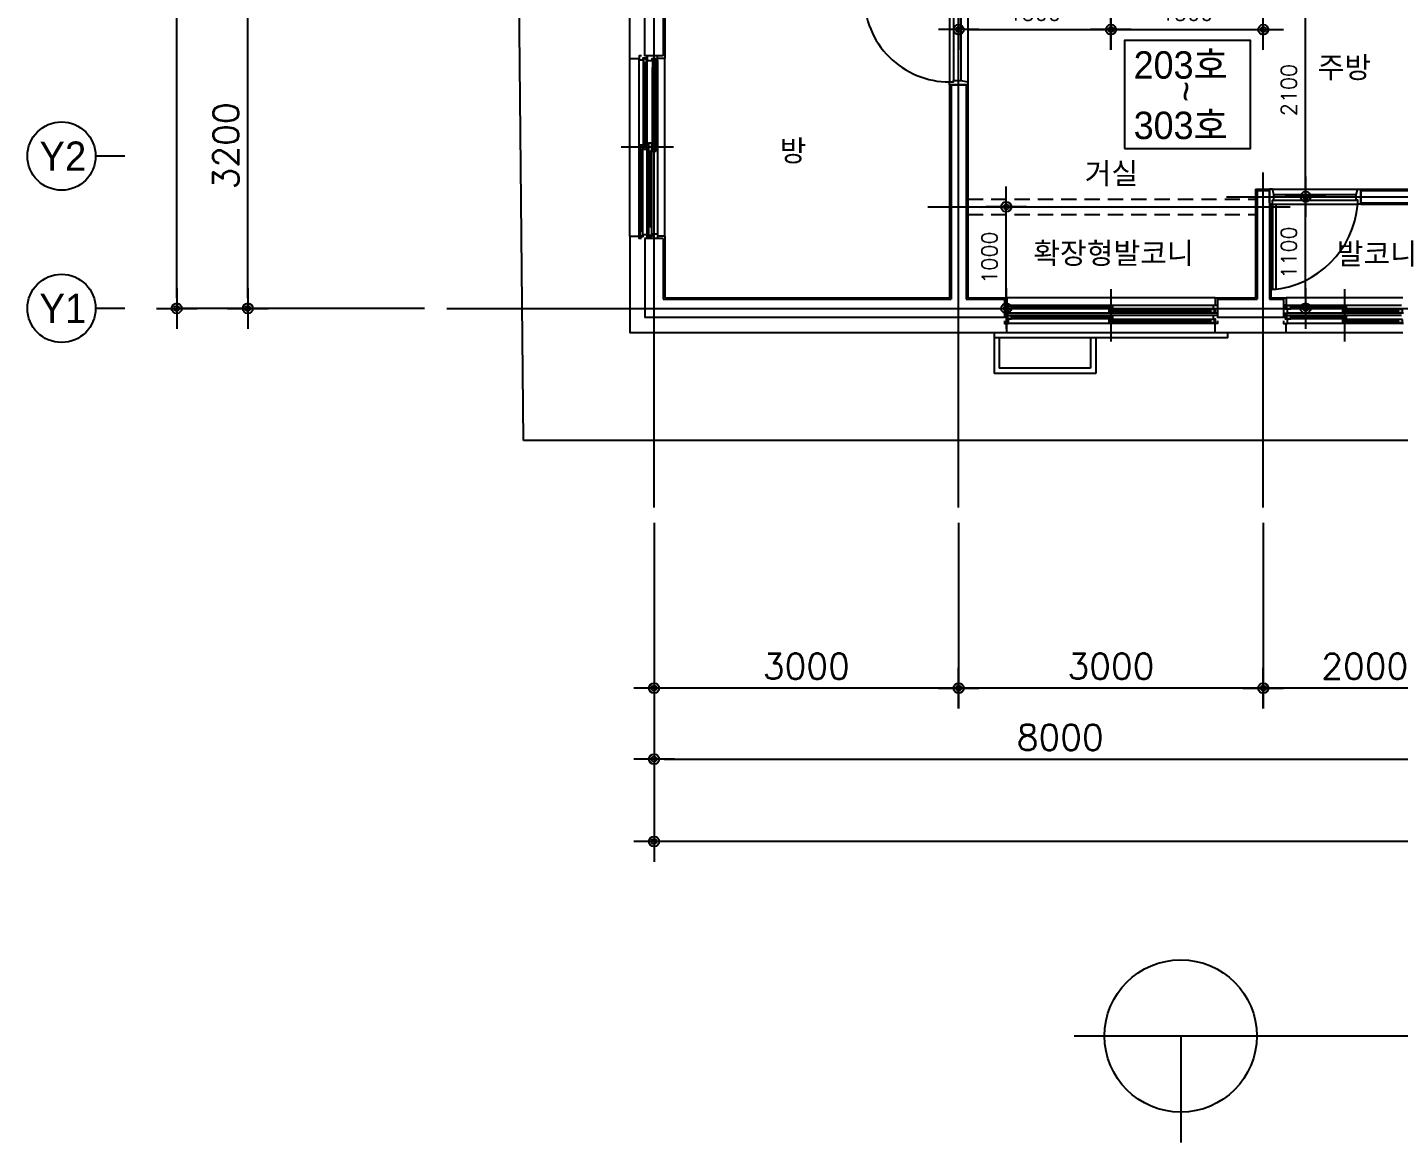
# Model space of a CAD drawing. Header units: millimetres. Extents: x 5537433 to 5830173, y -900794 to -778623.
# Drawn here: x 5580909 to 5594413, y -831370 to -820387 of the extents above; entities that cross this region are included whole.
import ezdxf
from ezdxf.enums import TextEntityAlignment as Align

# ---------------------------------------------------------------- set-up
doc = ezdxf.new("R2010")
doc.units = ezdxf.units.MM
doc.header["$LTSCALE"] = 100
doc.linetypes.add('CEN', pattern=[62, 60, -1, 0, -1])
doc.linetypes.add('HID', pattern=[2.3, 1.5, -0.8])
doc.layers.get('0').update_dxf_attribs({"linetype": 'CONTINUOUS'})
doc.layers.get('DEFPOINTS').update_dxf_attribs({"linetype": 'CONTINUOUS'})
for name, color, linetype in [('60', 60, 'CONTINUOUS'), ('CEN', 1, 'CEN'), ('COL', 2, 'CONTINUOUS'), ('DIM', 7, 'CONTINUOUS'), ('ETC', 6, 'CONTINUOUS'), ('FIN', 9, 'CONTINUOUS'), ('WID', 4, 'CONTINUOUS')]:
    doc.layers.add(name, color=color, linetype=linetype)
doc.styles.add('2', font='')
doc.styles.add('GHS', font='ROMANS.shx', dxfattribs={"bigfont": 'GHS.shx'})
doc.styles.get('2').set_extended_font_data('HYtbrB')
doc.dimstyles.get("Standard").update_dxf_attribs({"dimtxt": 0.18, "dimasz": 0.18, "dimexe": 0.18, "dimexo": 0.0625, "dimgap": 0.09, "dimtad": 0, "dimtih": 1, "dimtoh": 1, "dimdec": 4, "dimzin": 0, "dimdsep": 46, "dimtxsty": 'STANDARD', "dimcen": 0.09, "dimadec": 0, "dimazin": 0, "dimtfac": 1, "dimtdec": 4, "dimtofl": 0, "dimtmove": 0, "dimatfit": 3, "dimfxl": 1, "dimtolj": 1, "dimtzin": 0, "dimarcsym": 0})

# ---------------------------------------------------------------- blocks, each defined once
blk = doc.blocks.new('Z_DOT')
at = {"layer": 'DIM', "color": 7}
for p, q in [((0, -2), (0, 2)), ((-2, 0), (2, 0))]:
    blk.add_line(p, q, dxfattribs=at)
for radius in [0.5, 0.25]:
    blk.add_circle((0, 0), radius, dxfattribs=at)
blk = doc.blocks.new('*D20')
at = {"layer": 'DEFPOINTS', "color": 0, "linetype": 'Continuous', "transparency": 16777216}
for p in [(5587080, -825033), (5595080, -825033), (5595080, -827594)]:
    blk.add_point(p, dxfattribs=at)
at = {"layer": 'DIM', "color": 0, "linetype": 'Continuous', "lineweight": -2, "transparency": 16777216}
for p, q in [((5587080, -825333), (5587080, -827594)), ((5595080, -825333), (5595080, -827594)), ((5587180, -827594), (5594980, -827594))]:
    blk.add_line(p, q, dxfattribs=at)
at = {"layer": 'DIM', "color": 0, "linetype": 'Continuous', "lineweight": -2, "transparency": 16777216, "xscale": 100, "yscale": 100, "zscale": 100, "rotation": 180}
blk.add_blockref('Z_DOT', (5587080, -827594), dxfattribs=at)
at = {"layer": 'DIM', "color": 0, "linetype": 'Continuous', "lineweight": -2, "transparency": 16777216, "xscale": 100, "yscale": 100, "zscale": 100}
blk.add_blockref('Z_DOT', (5595080, -827594), dxfattribs=at)
at = {"layer": 'DIM', "color": 60, "linetype": 'Continuous', "transparency": 16777216, "insert": (5591080, -827379), "char_height": 250, "attachment_point": 5, "style": 'GHS'}
blk.add_mtext('\\A1;8000', dxfattribs=at)
blk = doc.blocks.new('*D21')
at = {"layer": 'DEFPOINTS', "color": 0, "linetype": 'Continuous', "transparency": 16777216}
for p in [(5587080, -824967), (5605180, -824967), (5587080, -828404)]:
    blk.add_point(p, dxfattribs=at)
at = {"layer": 'DIM', "color": 0, "linetype": 'Continuous', "lineweight": -2, "transparency": 16777216}
for p, q in [((5587080, -825267), (5587080, -828404)), ((5605180, -825267), (5605180, -828404)), ((5605080, -828404), (5587180, -828404))]:
    blk.add_line(p, q, dxfattribs=at)
at = {"layer": 'DIM', "color": 0, "linetype": 'Continuous', "lineweight": -2, "transparency": 16777216, "xscale": 100, "yscale": 100, "zscale": 100, "rotation": 180}
blk.add_blockref('Z_DOT', (5587080, -828404), dxfattribs=at)
at = {"layer": 'DIM', "color": 0, "linetype": 'Continuous', "lineweight": -2, "transparency": 16777216, "xscale": 100, "yscale": 100, "zscale": 100}
blk.add_blockref('Z_DOT', (5605180, -828404), dxfattribs=at)
at = {"layer": 'DIM', "color": 60, "linetype": 'Continuous', "transparency": 16777216, "insert": (5596130, -828189), "char_height": 250, "attachment_point": 5, "style": 'GHS'}
blk.add_mtext('\\A1;18100', dxfattribs=at)
blk = doc.blocks.new('*D22')
at = {"layer": 'DEFPOINTS', "color": 0, "linetype": 'Continuous', "transparency": 16777216}
for p in [(5587080, -824967), (5590080, -824967), (5587080, -826894)]:
    blk.add_point(p, dxfattribs=at)
at = {"layer": 'DIM', "color": 0, "linetype": 'Continuous', "lineweight": -2, "transparency": 16777216}
for p, q in [((5587080, -825267), (5587080, -826894)), ((5590080, -825267), (5590080, -826894)), ((5589980, -826894), (5587180, -826894))]:
    blk.add_line(p, q, dxfattribs=at)
at = {"layer": 'DIM', "color": 0, "linetype": 'Continuous', "lineweight": -2, "transparency": 16777216, "xscale": 100, "yscale": 100, "zscale": 100, "rotation": 180}
blk.add_blockref('Z_DOT', (5587080, -826894), dxfattribs=at)
at = {"layer": 'DIM', "color": 0, "linetype": 'Continuous', "lineweight": -2, "transparency": 16777216, "xscale": 100, "yscale": 100, "zscale": 100}
blk.add_blockref('Z_DOT', (5590080, -826894), dxfattribs=at)
at = {"layer": 'DIM', "color": 60, "linetype": 'Continuous', "transparency": 16777216, "insert": (5588580, -826679), "char_height": 250, "attachment_point": 5, "style": 'GHS'}
blk.add_mtext('\\A1;3000', dxfattribs=at)
blk = doc.blocks.new('*D23')
at = {"layer": 'DEFPOINTS', "color": 0, "linetype": 'Continuous', "transparency": 16777216}
for p in [(5583079, -819954), (5585119, -819954), (5585119, -823154)]:
    blk.add_point(p, dxfattribs=at)
at = {"layer": 'DIM', "color": 0, "linetype": 'Continuous', "lineweight": -2, "transparency": 16777216}
for p, q in [((5584819, -819954), (5583079, -819954)), ((5583079, -823054), (5583079, -820054)), ((5584819, -823154), (5583079, -823154))]:
    blk.add_line(p, q, dxfattribs=at)
at = {"layer": 'DIM', "color": 0, "linetype": 'Continuous', "lineweight": -2, "transparency": 16777216, "xscale": 100, "yscale": 100, "zscale": 100}
for p, rotation in [((5583079, -819954), 90), ((5583079, -823154), 270)]:
    blk.add_blockref('Z_DOT', p, dxfattribs=dict(at, rotation=rotation))
at = {"layer": 'DIM', "color": 60, "linetype": 'Continuous', "transparency": 16777216, "insert": (5582864, -821554), "char_height": 250, "attachment_point": 5, "rotation": 90, "style": 'GHS'}
blk.add_mtext('\\A1;3200', dxfattribs=at)
blk = doc.blocks.new('*D24')
at = {"layer": 'DEFPOINTS', "color": 0, "linetype": 'Continuous', "transparency": 16777216}
for p in [(5582379, -813554), (5585077, -813554), (5585077, -823154)]:
    blk.add_point(p, dxfattribs=at)
at = {"layer": 'DIM', "color": 0, "linetype": 'Continuous', "lineweight": -2, "transparency": 16777216}
for p, q in [((5584777, -813554), (5582379, -813554)), ((5582379, -823054), (5582379, -813654)), ((5584777, -823154), (5582379, -823154))]:
    blk.add_line(p, q, dxfattribs=at)
at = {"layer": 'DIM', "color": 0, "linetype": 'Continuous', "lineweight": -2, "transparency": 16777216, "xscale": 100, "yscale": 100, "zscale": 100}
for p, rotation in [((5582379, -813554), 90), ((5582379, -823154), 270)]:
    blk.add_blockref('Z_DOT', p, dxfattribs=dict(at, rotation=rotation))
at = {"layer": 'DIM', "color": 60, "linetype": 'Continuous', "transparency": 16777216, "insert": (5582164, -818354), "char_height": 250, "attachment_point": 5, "rotation": 90, "style": 'GHS'}
blk.add_mtext('\\A1;9600', dxfattribs=at)
blk = doc.blocks.new('*D36')
at = {"layer": 'DEFPOINTS', "color": 0, "linetype": 'Continuous', "transparency": 16777216}
for p in [(5590080, -824967), (5593080, -824967), (5590080, -826894)]:
    blk.add_point(p, dxfattribs=at)
at = {"layer": 'DIM', "color": 0, "linetype": 'Continuous', "lineweight": -2, "transparency": 16777216}
for p, q in [((5590080, -825267), (5590080, -826894)), ((5593080, -825267), (5593080, -826894)), ((5592980, -826894), (5590180, -826894))]:
    blk.add_line(p, q, dxfattribs=at)
at = {"layer": 'DIM', "color": 0, "linetype": 'Continuous', "lineweight": -2, "transparency": 16777216, "xscale": 100, "yscale": 100, "zscale": 100, "rotation": 180}
blk.add_blockref('Z_DOT', (5590080, -826894), dxfattribs=at)
at = {"layer": 'DIM', "color": 0, "linetype": 'Continuous', "lineweight": -2, "transparency": 16777216, "xscale": 100, "yscale": 100, "zscale": 100}
blk.add_blockref('Z_DOT', (5593080, -826894), dxfattribs=at)
at = {"layer": 'DIM', "color": 60, "linetype": 'Continuous', "transparency": 16777216, "insert": (5591580, -826679), "char_height": 250, "attachment_point": 5, "style": 'GHS'}
blk.add_mtext('\\A1;3000', dxfattribs=at)
blk = doc.blocks.new('*D37')
at = {"layer": 'DEFPOINTS', "color": 0, "linetype": 'Continuous', "transparency": 16777216}
for p in [(5593080, -824967), (5595080, -824967), (5593080, -826894)]:
    blk.add_point(p, dxfattribs=at)
at = {"layer": 'DIM', "color": 0, "linetype": 'Continuous', "lineweight": -2, "transparency": 16777216}
for p, q in [((5593080, -825267), (5593080, -826894)), ((5595080, -825267), (5595080, -826894)), ((5594980, -826894), (5593180, -826894))]:
    blk.add_line(p, q, dxfattribs=at)
at = {"layer": 'DIM', "color": 0, "linetype": 'Continuous', "lineweight": -2, "transparency": 16777216, "xscale": 100, "yscale": 100, "zscale": 100, "rotation": 180}
blk.add_blockref('Z_DOT', (5593080, -826894), dxfattribs=at)
at = {"layer": 'DIM', "color": 0, "linetype": 'Continuous', "lineweight": -2, "transparency": 16777216, "xscale": 100, "yscale": 100, "zscale": 100}
blk.add_blockref('Z_DOT', (5595080, -826894), dxfattribs=at)
at = {"layer": 'DIM', "color": 60, "linetype": 'Continuous', "transparency": 16777216, "insert": (5594080, -826679), "char_height": 250, "attachment_point": 5, "style": 'GHS'}
blk.add_mtext('\\A1;2000', dxfattribs=at)
blk = doc.blocks.new('*D141')
at = {"layer": 'DEFPOINTS', "color": 0, "linetype": 'Continuous', "transparency": 16777216}
for p in [(5590549, -822154), (5590549, -822154), (5590549, -823154)]:
    blk.add_point(p, dxfattribs=at)
at = {"layer": 'DIM', "color": 0, "linetype": 'Continuous', "lineweight": -2, "transparency": 16777216}
blk.add_line((5590549, -823054), (5590549, -822254), dxfattribs=at)
at = {"layer": 'DIM', "color": 0, "linetype": 'Continuous', "lineweight": -2, "transparency": 16777216, "xscale": 100, "yscale": 100, "zscale": 100}
for p, rotation in [((5590549, -822154), 90), ((5590549, -823154), 270)]:
    blk.add_blockref('Z_DOT', p, dxfattribs=dict(at, rotation=rotation))
at = {"layer": 'DIM', "color": 60, "linetype": 'Continuous', "transparency": 16777216, "insert": (5590384, -822654), "char_height": 150, "attachment_point": 5, "rotation": 90, "style": 'GHS'}
blk.add_mtext('\\A1;1000', dxfattribs=at)
blk = doc.blocks.new('*D253')
at = {"layer": 'DEFPOINTS', "color": 0, "linetype": 'Continuous', "transparency": 16777216}
for p in [(5593497, -822054), (5593497, -822054), (5593497, -823154)]:
    blk.add_point(p, dxfattribs=at)
at = {"layer": 'DIM', "color": 0, "linetype": 'Continuous', "lineweight": -2, "transparency": 16777216}
blk.add_line((5593497, -823054), (5593497, -822154), dxfattribs=at)
at = {"layer": 'DIM', "color": 0, "linetype": 'Continuous', "lineweight": -2, "transparency": 16777216, "xscale": 100, "yscale": 100, "zscale": 100}
for p, rotation in [((5593497, -822054), 90), ((5593497, -823154), 270)]:
    blk.add_blockref('Z_DOT', p, dxfattribs=dict(at, rotation=rotation))
at = {"layer": 'DIM', "color": 60, "linetype": 'Continuous', "transparency": 16777216, "insert": (5593332, -822604), "char_height": 150, "attachment_point": 5, "rotation": 90, "style": 'GHS'}
blk.add_mtext('\\A1;1100', dxfattribs=at)
blk = doc.blocks.new('*D258')
at = {"layer": 'DEFPOINTS', "color": 0, "linetype": 'Continuous', "transparency": 16777216}
for p in [(5593497, -819954), (5593497, -819954), (5593497, -822054)]:
    blk.add_point(p, dxfattribs=at)
at = {"layer": 'DIM', "color": 0, "linetype": 'Continuous', "lineweight": -2, "transparency": 16777216}
blk.add_line((5593497, -821954), (5593497, -820054), dxfattribs=at)
at = {"layer": 'DIM', "color": 0, "linetype": 'Continuous', "lineweight": -2, "transparency": 16777216, "xscale": 100, "yscale": 100, "zscale": 100}
for p, rotation in [((5593497, -819954), 90), ((5593497, -822054), 270)]:
    blk.add_blockref('Z_DOT', p, dxfattribs=dict(at, rotation=rotation))
at = {"layer": 'DIM', "color": 60, "linetype": 'Continuous', "transparency": 16777216, "insert": (5593332, -821004), "char_height": 150, "attachment_point": 5, "rotation": 90, "style": 'GHS'}
blk.add_mtext('\\A1;2100', dxfattribs=at)
blk = doc.blocks.new('*D262')
at = {"layer": 'DEFPOINTS', "color": 0, "linetype": 'Continuous', "transparency": 16777216}
for p in [(5590080, -820409), (5591580, -820409), (5591580, -820409)]:
    blk.add_point(p, dxfattribs=at)
at = {"layer": 'DIM', "color": 0, "linetype": 'Continuous', "lineweight": -2, "transparency": 16777216}
blk.add_line((5590180, -820409), (5591480, -820409), dxfattribs=at)
at = {"layer": 'DIM', "color": 0, "linetype": 'Continuous', "lineweight": -2, "transparency": 16777216, "xscale": 100, "yscale": 100, "zscale": 100, "rotation": 180}
blk.add_blockref('Z_DOT', (5590080, -820409), dxfattribs=at)
at = {"layer": 'DIM', "color": 0, "linetype": 'Continuous', "lineweight": -2, "transparency": 16777216, "xscale": 100, "yscale": 100, "zscale": 100}
blk.add_blockref('Z_DOT', (5591580, -820409), dxfattribs=at)
at = {"layer": 'DIM', "color": 60, "linetype": 'Continuous', "transparency": 16777216, "insert": (5590830, -820244), "char_height": 150, "attachment_point": 5, "style": 'GHS'}
blk.add_mtext('\\A1;1500', dxfattribs=at)
blk = doc.blocks.new('*D263')
at = {"layer": 'DEFPOINTS', "color": 0, "linetype": 'Continuous', "transparency": 16777216}
for p in [(5591580, -820409), (5593080, -820409), (5593080, -820409)]:
    blk.add_point(p, dxfattribs=at)
at = {"layer": 'DIM', "color": 0, "linetype": 'Continuous', "lineweight": -2, "transparency": 16777216}
blk.add_line((5591680, -820409), (5592980, -820409), dxfattribs=at)
at = {"layer": 'DIM', "color": 0, "linetype": 'Continuous', "lineweight": -2, "transparency": 16777216, "xscale": 100, "yscale": 100, "zscale": 100, "rotation": 180}
blk.add_blockref('Z_DOT', (5591580, -820409), dxfattribs=at)
at = {"layer": 'DIM', "color": 0, "linetype": 'Continuous', "lineweight": -2, "transparency": 16777216, "xscale": 100, "yscale": 100, "zscale": 100}
blk.add_blockref('Z_DOT', (5593080, -820409), dxfattribs=at)
at = {"layer": 'DIM', "color": 60, "linetype": 'Continuous', "transparency": 16777216, "insert": (5592330, -820244), "char_height": 150, "attachment_point": 5, "style": 'GHS'}
blk.add_mtext('\\A1;1500', dxfattribs=at)

msp = doc.modelspace()

# ---------------------------------------------------------------- linework, layer by layer
for p, q in [((5585792.7, -824454.1), (5585679.3, -812833.4)), ((5607854.2, -824454.1), (5585792.7, -824454.1))]:
    msp.add_line(p, q)
msp.add_lwpolyline([(5591713.7, -821579.1), (5592953.1, -821579.1), (5592953.1, -820516.7), (5591713.7, -820516.7)], close=True)
at = {"layer": 'CEN'}
for p, q in [((5587080, -825114.1), (5587080, -809327.4)), ((5590080, -825114.1), (5590080, -819676.1)), ((5593080, -825114.1), (5593080, -821817.2)), ((5592718.7, -822054.1), (5595366, -822054.1)), ((5589775.1, -822154.1), (5593344.8, -822154.1)), ((5585039.2, -823154.1), (5608477.3, -823154.1))]:
    msp.add_line(p, q, dxfattribs=at)
at = {"layer": 'COL'}
for p, q in [((5586990, -820666.6), (5586990, -818953.6)), ((5587170, -820054.1), (5587170, -820666.6)), ((5587170, -820666.6), (5586990, -820666.6)), ((5590005, -820954.1), (5590005, -823064.1)), ((5590005, -820954.1), (5590155, -820954.1)), ((5590155, -820954.1), (5590155, -823064.1)), ((5593020, -821994.1), (5593020, -823064.1)), ((5593020, -821994.1), (5593140, -821994.1)), ((5593140, -822114.1), (5593140, -821994.1)), ((5593140, -822114.1), (5593140, -823064.1)), ((5593140, -822114.1), (5593140, -822114.1)), ((5594040, -821994.1), (5594980, -821994.1)), ((5594040, -822114.1), (5594040, -821994.1)), ((5594040, -822114.1), (5594980, -822114.1)), ((5586990, -822466.6), (5586990, -823244.1)), ((5587170, -822466.6), (5586990, -822466.6)), ((5587170, -822466.6), (5587170, -823064.1)), ((5587170, -823064.1), (5590005, -823064.1)), ((5590155, -823064.1), (5590530, -823064.1)), ((5590530, -823064.1), (5590530, -823244.1)), ((5592630, -823064.1), (5593020, -823064.1)), ((5592630, -823064.1), (5592630, -823244.1)), ((5593140, -823064.1), (5593280, -823064.1)), ((5593280, -823064.1), (5593280, -823244.1)), ((5590530, -823244.1), (5586990, -823244.1)), ((5593280, -823244.1), (5592630, -823244.1)), ((5591216.7, -830319.7), (5600894.7, -830319.7)), ((5592266.7, -830319.7), (5592266.7, -831369.7))]:
    msp.add_line(p, q, dxfattribs=at)
msp.add_circle((5592266.7, -830319.7), 750, dxfattribs=at)
at = {"layer": 'DIM', "linetype": 'Continuous'}
for p, q in [((5581868.7, -821654.1), (5581580.7, -821654.1)), ((5581868.7, -823154.1), (5581580.7, -823154.1))]:
    msp.add_line(p, q, dxfattribs=at)
for centre in [(5581244.7, -821654.1), (5581244.7, -823154.1)]:
    msp.add_circle(centre, 336, dxfattribs=at)
at = {"layer": 'ETC'}
for p, q in [((5590430, -823394.1), (5590430, -823444.1)), ((5592730, -823444.1), (5590430, -823444.1)), ((5590430, -823444.1), (5590430, -823794.1)), ((5590480, -823444.1), (5590480, -823744.1)), ((5591380, -823444.1), (5591380, -823744.1)), ((5591430, -823444.1), (5591430, -823794.1)), ((5592730, -823444.1), (5592730, -823394.1)), ((5591430, -823794.1), (5590430, -823794.1)), ((5591380, -823744.1), (5590480, -823744.1))]:
    msp.add_line(p, q, dxfattribs=at)
at = {"layer": 'FIN'}
for p, q in [((5586840, -820691.6), (5586840, -818928.6)), ((5587185, -820069.1), (5587185, -820691.6)), ((5586840, -820691.6), (5586932.5, -820691.6)), ((5587185, -820691.6), (5587112.5, -820691.6)), ((5589990, -820954.1), (5589990, -823049.1)), ((5590170, -820954.1), (5590170, -823049.1)), ((5593005, -821979.1), (5593005, -823049.1)), ((5593005, -821979.1), (5593140, -821979.1)), ((5594040, -821979.1), (5594665, -821979.1)), ((5593155, -822129.1), (5593140, -822129.1)), ((5593155, -822129.1), (5593155, -823049.1)), ((5594040, -822129.1), (5594665, -822129.1)), ((5586840, -822441.6), (5586932.5, -822441.6)), ((5586840, -822441.6), (5586840, -823394.1)), ((5587185, -822441.6), (5587112.5, -822441.6)), ((5587185, -822441.6), (5587185, -823049.1)), ((5587185, -823049.1), (5589990, -823049.1)), ((5590170, -823049.1), (5590555, -823049.1)), ((5590555, -823049.1), (5590555, -823121.6)), ((5592605, -823049.1), (5592605, -823121.6)), ((5592605, -823049.1), (5593005, -823049.1)), ((5593155, -823049.1), (5593305, -823049.1)), ((5593305, -823049.1), (5593305, -823121.6)), ((5590555, -823394.1), (5590555, -823301.6)), ((5592605, -823394.1), (5592605, -823301.6)), ((5593305, -823394.1), (5593305, -823301.6)), ((5590555, -823394.1), (5586840, -823394.1)), ((5593305, -823394.1), (5592605, -823394.1))]:
    msp.add_line(p, q, dxfattribs=at)
at = {"layer": 'FIN', "linetype": 'HID'}
for p, q in [((5590170, -822079.1), (5593005, -822079.1)), ((5590170, -822229.1), (5593005, -822229.1))]:
    msp.add_line(p, q, dxfattribs=at)
at = {"layer": 'WID'}
for p, q in [((5589990, -820084.1), (5589990, -820924.1)), ((5590170, -820084.1), (5590170, -820924.1)), ((5590030, -820099.1), (5590030, -820909.1)), ((5590100, -820099.1), (5590100, -820909.1)), ((5586840, -822441.6), (5586840, -820691.6)), ((5586932.5, -822446.6), (5586932.5, -820706.6)), ((5586975.5, -821546.6), (5586975.5, -820696.6)), ((5586986.5, -821546.6), (5586986.5, -820736.6)), ((5586994.5, -821546.6), (5586994.5, -820736.6)), ((5587005.5, -821546.6), (5587005.5, -820736.6)), ((5587012.5, -822421.6), (5587012.5, -820711.6)), ((5587112.5, -820711.6), (5587112.5, -822421.6)), ((5587185, -822441.6), (5587185, -820691.6)), ((5587065.5, -821526.6), (5587065.5, -820781.6)), ((5587082.5, -821526.6), (5587082.5, -820781.6)), ((5587100.5, -821526.6), (5587100.5, -820781.6)), ((5587270, -821566.6), (5586755, -821566.6)), ((5586939.5, -822396.6), (5586939.5, -821546.6)), ((5586950.5, -822396.6), (5586950.5, -821586.6)), ((5586958.5, -822396.6), (5586958.5, -821586.6)), ((5586969.5, -822396.6), (5586969.5, -821586.6)), ((5587024.5, -822351.6), (5587024.5, -821606.6)), ((5587041.5, -822351.6), (5587041.5, -821606.6)), ((5587059.5, -822351.6), (5587059.5, -821606.6)), ((5593170, -821979.1), (5594010, -821979.1)), ((5593185, -822034.1), (5593995, -822034.1)), ((5593185, -822089.1), (5593995, -822089.1)), ((5593170, -822129.1), (5594010, -822129.1)), ((5592605, -823049.1), (5590555, -823049.1)), ((5591580, -822964.1), (5591580, -823479.1)), ((5594455, -823049.1), (5593305, -823049.1)), ((5593880, -822964.1), (5593880, -823479.1)), ((5590550, -823121.6), (5592590, -823121.6)), ((5591560, -823158.6), (5590560, -823158.6)), ((5591560, -823128.6), (5590600, -823128.6)), ((5591560, -823139.6), (5590600, -823139.6)), ((5591560, -823147.6), (5590600, -823147.6)), ((5592560, -823194.6), (5591560, -823194.6)), ((5592560, -823164.6), (5591600, -823164.6)), ((5592560, -823175.6), (5591600, -823175.6)), ((5592560, -823183.6), (5591600, -823183.6)), ((5593300, -823121.6), (5594440, -823121.6)), ((5593860, -823158.6), (5593310, -823158.6)), ((5593860, -823128.6), (5593350, -823128.6)), ((5593860, -823139.6), (5593350, -823139.6)), ((5593860, -823147.6), (5593350, -823147.6)), ((5594410, -823194.6), (5593860, -823194.6)), ((5594410, -823164.6), (5593900, -823164.6)), ((5594410, -823175.6), (5593900, -823175.6)), ((5594410, -823183.6), (5593900, -823183.6)), ((5590550, -823221.6), (5592590, -823221.6)), ((5591560, -823258.6), (5590560, -823258.6)), ((5592610, -823201.6), (5590570, -823201.6)), ((5592610, -823301.6), (5590570, -823301.6)), ((5591560, -823228.6), (5590600, -823228.6)), ((5591560, -823239.6), (5590600, -823239.6)), ((5591560, -823247.6), (5590600, -823247.6)), ((5592560, -823294.6), (5591560, -823294.6)), ((5592560, -823264.6), (5591600, -823264.6)), ((5592560, -823275.6), (5591600, -823275.6)), ((5592560, -823283.6), (5591600, -823283.6)), ((5593300, -823221.6), (5594440, -823221.6)), ((5593860, -823258.6), (5593310, -823258.6)), ((5594460, -823201.6), (5593320, -823201.6)), ((5594460, -823301.6), (5593320, -823301.6)), ((5593860, -823228.6), (5593350, -823228.6)), ((5593860, -823239.6), (5593350, -823239.6)), ((5593860, -823247.6), (5593350, -823247.6)), ((5594410, -823294.6), (5593860, -823294.6)), ((5594410, -823264.6), (5593900, -823264.6)), ((5594410, -823275.6), (5593900, -823275.6)), ((5594410, -823283.6), (5593900, -823283.6)), ((5592605, -823394.1), (5590555, -823394.1)), ((5594455, -823394.1), (5593305, -823394.1))]:
    msp.add_line(p, q, dxfattribs=at)
for points in [[(5589990, -820084.1), (5589150, -820084.1, 0.4142136), (5589990, -820924.1, 0.4142136)], [(5593170, -822129.1), (5593170, -822969.1, 0.3649024), (5594010, -822129.1, 0.4142136)]]:
    msp.add_lwpolyline(points, format="xyb", dxfattribs=at)
for points in [[(5586957.5, -820666.6), (5586932.5, -820666.6), (5586932.5, -820706.6), (5586972.5, -820706.6), (5586972.5, -820686.6), (5587012.5, -820686.6), (5587012.5, -820666.6), (5586987.5, -820666.6)], [(5593170, -822129.1), (5593205, -822129.1), (5593205, -822969.1), (5593170, -822969.1)], [(5586957.5, -822466.6), (5586932.5, -822466.6), (5586932.5, -822446.6), (5586972.5, -822446.6), (5586972.5, -822426.6), (5587012.5, -822426.6), (5587012.5, -822466.6), (5586987.5, -822466.6)], [(5590530, -823176.6), (5590530, -823201.6), (5590570, -823201.6), (5590570, -823161.6), (5590550, -823161.6), (5590550, -823121.6), (5590530, -823121.6), (5590530, -823146.6)], [(5592630, -823176.6), (5592630, -823201.6), (5592610, -823201.6), (5592610, -823161.6), (5592590, -823161.6), (5592590, -823121.6), (5592630, -823121.6), (5592630, -823146.6)], [(5593280, -823176.6), (5593280, -823201.6), (5593320, -823201.6), (5593320, -823161.6), (5593300, -823161.6), (5593300, -823121.6), (5593280, -823121.6), (5593280, -823146.6)], [(5590530, -823276.6), (5590530, -823301.6), (5590570, -823301.6), (5590570, -823261.6), (5590550, -823261.6), (5590550, -823221.6), (5590530, -823221.6), (5590530, -823246.6)], [(5592630, -823276.6), (5592630, -823301.6), (5592610, -823301.6), (5592610, -823261.6), (5592590, -823261.6), (5592590, -823221.6), (5592630, -823221.6), (5592630, -823246.6)], [(5593280, -823276.6), (5593280, -823301.6), (5593320, -823301.6), (5593320, -823261.6), (5593300, -823261.6), (5593300, -823221.6), (5593280, -823221.6), (5593280, -823246.6)]]:
    msp.add_lwpolyline(points, dxfattribs=at)
for points in [[(5587005.5, -820736.6), (5587005.5, -820696.6), (5586975.5, -820696.6), (5586975.5, -820736.6)], [(5587012.5, -820666.6), (5587012.5, -820711.6), (5587062.5, -820711.6), (5587062.5, -820691.6), (5587103.5, -820691.6), (5587103.5, -820711.6), (5587112.5, -820711.6), (5587112.5, -820666.6)], [(5587100.5, -820781.6), (5587100.5, -820701.6), (5587065.5, -820701.6), (5587065.5, -820781.6)], [(5589990, -820954.1), (5589990, -820924.1), (5590030, -820924.1), (5590030, -820909.1), (5590100, -820909.1), (5590170, -820924.1), (5590170, -820954.1)], [(5586969.5, -821586.6), (5586969.5, -821546.6), (5586939.5, -821546.6), (5586939.5, -821586.6)], [(5587005.5, -821586.6), (5587005.5, -821546.6), (5586975.5, -821546.6), (5586975.5, -821586.6)], [(5587059.5, -821606.6), (5587059.5, -821526.6), (5587024.5, -821526.6), (5587024.5, -821606.6)], [(5587100.5, -821606.6), (5587100.5, -821526.6), (5587065.5, -821526.6), (5587065.5, -821606.6)], [(5593140, -822129.1), (5593170, -822129.1), (5593170, -822089.1), (5593185, -822089.1), (5593185, -822034.1), (5593170, -821979.1), (5593140, -821979.1)], [(5594040, -822129.1), (5594010, -822129.1), (5594010, -822089.1), (5593995, -822089.1), (5593995, -822034.1), (5594010, -821979.1), (5594040, -821979.1)], [(5587059.5, -822431.6), (5587059.5, -822351.6), (5587024.5, -822351.6), (5587024.5, -822431.6)], [(5586969.5, -822436.6), (5586969.5, -822396.6), (5586939.5, -822396.6), (5586939.5, -822436.6)], [(5587012.5, -822466.6), (5587012.5, -822421.6), (5587021.5, -822421.6), (5587021.5, -822441.6), (5587062.5, -822441.6), (5587062.5, -822421.6), (5587112.5, -822421.6), (5587112.5, -822466.6)], [(5590600, -823128.6), (5590560, -823128.6), (5590560, -823158.6), (5590600, -823158.6)], [(5591600, -823128.6), (5591560, -823128.6), (5591560, -823158.6), (5591600, -823158.6)], [(5591600, -823164.6), (5591560, -823164.6), (5591560, -823194.6), (5591600, -823194.6)], [(5592600, -823164.6), (5592560, -823164.6), (5592560, -823194.6), (5592600, -823194.6)], [(5593350, -823128.6), (5593310, -823128.6), (5593310, -823158.6), (5593350, -823158.6)], [(5593900, -823128.6), (5593860, -823128.6), (5593860, -823158.6), (5593900, -823158.6)], [(5593900, -823164.6), (5593860, -823164.6), (5593860, -823194.6), (5593900, -823194.6)], [(5594450, -823164.6), (5594410, -823164.6), (5594410, -823194.6), (5594450, -823194.6)], [(5590600, -823228.6), (5590560, -823228.6), (5590560, -823258.6), (5590600, -823258.6)], [(5591600, -823228.6), (5591560, -823228.6), (5591560, -823258.6), (5591600, -823258.6)], [(5591600, -823264.6), (5591560, -823264.6), (5591560, -823294.6), (5591600, -823294.6)], [(5592600, -823264.6), (5592560, -823264.6), (5592560, -823294.6), (5592600, -823294.6)], [(5593350, -823228.6), (5593310, -823228.6), (5593310, -823258.6), (5593350, -823258.6)], [(5593900, -823228.6), (5593860, -823228.6), (5593860, -823258.6), (5593900, -823258.6)], [(5593900, -823264.6), (5593860, -823264.6), (5593860, -823294.6), (5593900, -823294.6)], [(5594450, -823264.6), (5594410, -823264.6), (5594410, -823294.6), (5594450, -823294.6)]]:
    msp.add_lwpolyline(points, close=True, dxfattribs=at)

# ---------------------------------------------------------------- texts
at = {"layer": '60', "style": '2'}
for s, height, p in [('203호', 270, (5591803.7, -820891.8)), ('주방', 210, (5593615.5, -820885.5)), ('303호', 270, (5591803.7, -821486.8)), ('방', 210, (5588317.2, -821705.5)), ('거실', 210, (5591320.6, -821928.9)), ('확장형발코니', 210, (5590814, -822715.6)), ('발코니', 210, (5593803.5, -822720.8))]:
    msp.add_text(s, height=height, dxfattribs=at).set_placement(p)
msp.add_text('~', height=270, rotation=270, dxfattribs=at).set_placement((5592188.3, -820913.8))
at = {"layer": '60', "linetype": 'Continuous', "style": '2'}
for s, p in [('Y2', (5581257.6, -821654.8)), ('Y1', (5581257.6, -823154.8))]:
    msp.add_text(s, height=288, dxfattribs=at).set_placement(p, align=Align.MIDDLE_CENTER)

# ---------------------------------------------------------------- dimensions: what is measured, and where the dimension line sits
at = {"layer": 'DIM', "linetype": 'Continuous'}
for base, p1, p2, picture, middle in [((5582378.7, -813554.1), (5585076.7, -823154.1), (5585076.7, -813554.1), '*D24', (5582163.7, -818354.1)), ((5583078.7, -819954.1), (5585119.2, -823154.1), (5585119.2, -819954.1), '*D23', (5582863.7, -821554.1))]:
    dim = msp.add_linear_dim(base=base, p1=p1, p2=p2, angle=90, dimstyle='STANDARD', override={"dimscale": 100, "dimtxt": 2.5, "dimasz": 1, "dimexe": 0, "dimexo": 3, "dimgap": 0.9, "dimtad": 1, "dimtih": 0, "dimtoh": 0, "dimdec": 0, "dimzin": 8, "dimtxsty": 'GHS', "dimblk1": 'Z_DOT', "dimblk2": 'Z_DOT', "dimsah": 1, "dimcen": 2.5, "dimclrt": 60, "dimtix": 1, "dimtofl": 1, "dimtmove": 2}, dxfattribs=at)
    dim.commit()
    dim.dimension.update_dxf_attribs({"geometry": picture, "text_midpoint": middle})
for p1, p2, picture, middle in [((5593497.3, -822054.1), (5593497.3, -819954.1), '*D258', (5593332.3, -821004.1)), ((5590080, -820408.8), (5591580, -820408.8), '*D262', (5590830, -820243.8)), ((5591580, -820408.8), (5593080, -820408.8), '*D263', (5592330, -820243.8)), ((5590548.9, -823154.1), (5590548.9, -822154.1), '*D141', (5590383.9, -822654.1)), ((5593497.3, -823154.1), (5593497.3, -822054.1), '*D253', (5593332.3, -822604.1))]:
    dim = msp.add_aligned_dim(p1=p1, p2=p2, distance=0, dimstyle='STANDARD', override={"dimscale": 100, "dimtxt": 1.5, "dimasz": 1, "dimexe": 0, "dimexo": 3, "dimgap": 0.9, "dimtad": 1, "dimtih": 0, "dimtoh": 0, "dimdec": 0, "dimzin": 8, "dimtxsty": 'GHS', "dimblk1": 'Z_DOT', "dimblk2": 'Z_DOT', "dimsah": 1, "dimcen": 2.5, "dimse1": 1, "dimse2": 1, "dimclrt": 60, "dimtix": 1, "dimtofl": 1, "dimtmove": 2}, dxfattribs=at)
    dim.commit()
    dim.dimension.update_dxf_attribs({"geometry": picture, "text_midpoint": middle})
for base, p1, p2, picture, middle in [((5587080, -828404.5), (5605180, -824967.2), (5587080, -824967.2), '*D21', (5596130, -828189.5)), ((5587080, -826894.5), (5590080, -824967.2), (5587080, -824967.2), '*D22', (5588580, -826679.5)), ((5595080, -827594.5), (5587080, -825033), (5595080, -825033), '*D20', (5591080, -827379.5)), ((5590080, -826894.5), (5593080, -824967.2), (5590080, -824967.2), '*D36', (5591580, -826679.5)), ((5593080, -826894.5), (5595080, -824967.2), (5593080, -824967.2), '*D37', (5594080, -826679.5))]:
    dim = msp.add_linear_dim(base=base, p1=p1, p2=p2, dimstyle='STANDARD', override={"dimscale": 100, "dimtxt": 2.5, "dimasz": 1, "dimexe": 0, "dimexo": 3, "dimgap": 0.9, "dimtad": 1, "dimtih": 0, "dimtoh": 0, "dimdec": 0, "dimzin": 8, "dimtxsty": 'GHS', "dimblk1": 'Z_DOT', "dimblk2": 'Z_DOT', "dimsah": 1, "dimcen": 2.5, "dimclrt": 60, "dimtix": 1, "dimtofl": 1, "dimtmove": 2}, dxfattribs=at)
    dim.commit()
    dim.dimension.update_dxf_attribs({"geometry": picture, "text_midpoint": middle})

doc.saveas('drawing.dxf')
